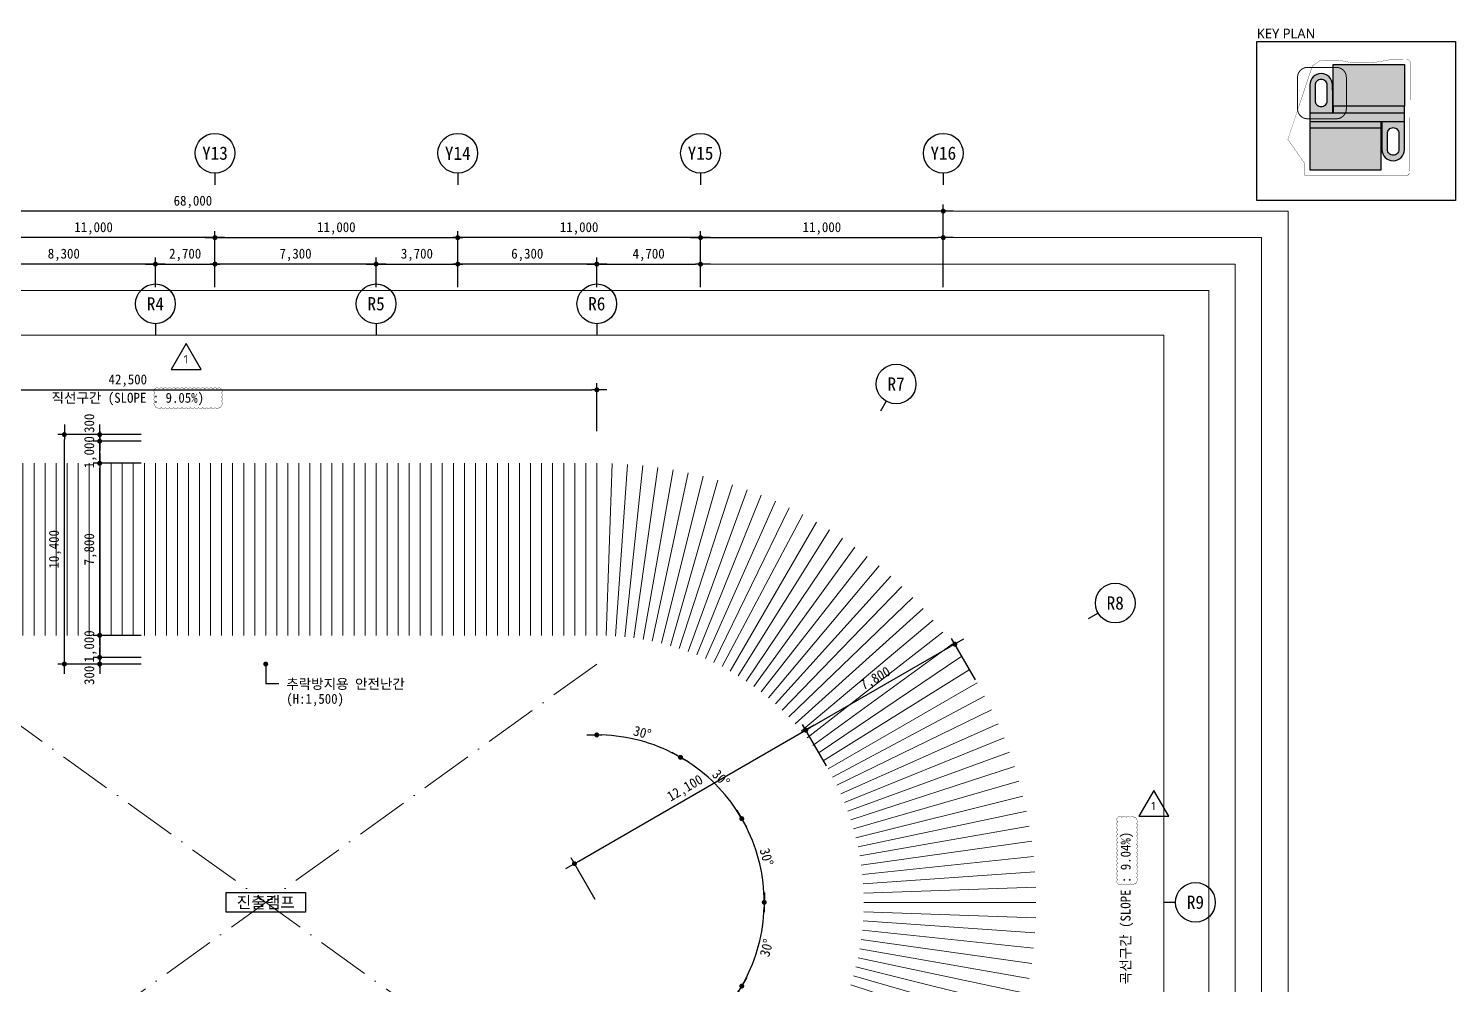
# Model space of a CAD drawing. Header units: millimetres. Extents: x 2292510 to 2787134, y 32296 to 526467.
# Drawn here: x 2712223 to 2776877, y 483144 to 526467 of the extents above; entities that cross this region are included whole.
import ezdxf
from ezdxf.enums import TextEntityAlignment as Align

# ---------------------------------------------------------------- set-up
doc = ezdxf.new("R2010")
doc.units = ezdxf.units.MM
doc.header["$LTSCALE"] = 200
doc.header["$MEASUREMENT"] = 0
for name, pattern in [('ACAD_ISO10W100', [18, 12, -3, 0, -3]), ('DASHDOTX2', [2, 1, -0.5, 0, -0.5]), ('PHANTOM', [63.5, 31.75, -6.35, 6.35, -6.35, 6.35, -6.35])]:
    doc.linetypes.add(name, pattern=pattern)
doc.layers.get('0').update_dxf_attribs({"linetype": 'CONTINUOUS'})
for name, color, linetype, lineweight in [('A-AXIS-BUBL', 7, 'CONTINUOUS', 25), ('A-BOND-LIN1', 4, 'DASHDOTX2', 25), ('A-BORD-TEXT', 3, 'CONTINUOUS', 25), ('A-DIMS', 7, 'CONTINUOUS', 25), ('A-MKXS-LEAD', 7, 'CONTINUOUS', 25), ('A-MKXS-MAK2', 3, 'DASHDOTX2', 25), ('A-MKXS-TEXT1', 3, 'CONTINUOUS', 25), ('A-MKXX-NAME', 3, 'CONTINUOUS', 25), ('A-MKXX-SYMB', 7, 'CONTINUOUS', 25), ('A-SSXS-PATT', 8, 'CONTINUOUS', 18), ('A-XXXX-OPEN', 1, 'ACAD_ISO10W100', 15), ('A-XXXX-TXT2', 3, 'CONTINUOUS', 25), ('REV-202205', 20, 'CONTINUOUS', 25)]:
    doc.layers.add(name, color=color, linetype=linetype, lineweight=lineweight)
doc.layers.add('A-XXXX-NPLT', color=144, linetype='CONTINUOUS', lineweight=15, plot=False)
doc.layers.add('색상', color=7, linetype='CONTINUOUS')
doc.styles.add('HY울릉도L', font='')
doc.styles.add('돋움', font='')
doc.styles.add('돋움체', font='')
doc.styles.add('맑은고딕', font='malgun.ttf')
doc.styles.get('HY울릉도L').set_extended_font_data('HYwulM')
doc.styles.get('돋움').set_extended_font_data('DotumChe')
doc.styles.get('돋움체').set_extended_font_data('DotumChe')
doc.dimstyles.new('CDIM', dxfattribs={"dimtxt": 3, "dimasz": 1.5, "dimexe": 2, "dimexo": 1, "dimgap": 1, "dimtad": 1, "dimdec": 0, "dimrnd": 0.5, "dimzin": 0, "dimdsep": 32, "dimlunit": 6, "dimtxsty": 'HY울릉도L', "dimblk1": '_CIDOT', "dimblk2": '_CIDOT', "dimsah": 1, "dimcen": 5.5, "dimclrd": 2, "dimclre": 2, "dimclrt": 7, "dimadec": 0, "dimazin": 0, "dimtfac": 1, "dimtdec": 0, "dimtix": 1, "dimtmove": 2, "dimatfit": 1, "dimldrblk": '_CIDOT', "dimfxl": 1, "dimtolj": 1, "dimtzin": 0, "dimlwd": -1, "dimarcsym": 0})

# ---------------------------------------------------------------- blocks, each defined once
blk = doc.blocks.new('_CIDOT')
at = {"color": 0, "linetype": 'ByBlock'}
blk.add_line((2, 0), (-1, 0), dxfattribs=at)
at = {"color": 0, "linetype": 'ByBlock', "const_width": 0.5}
blk.add_lwpolyline([(-0.25, 0, 1), (0.25, 0, 1)], format="xyb", close=True, dxfattribs=at)
blk = doc.blocks.new('*D17')
at = {"layer": 'A-DIMS', "lineweight": -2, "transparency": 16777216}
for p, q in [((2695471, 508216), (2695471, 510391)), ((2737971, 508216), (2737971, 510391))]:
    blk.add_line(p, q, dxfattribs=at)
at = {"layer": 'A-DIMS', "transparency": 16777216}
blk.add_line((2695696, 510091), (2737746, 510091), dxfattribs=at)
at = {"layer": 'A-DIMS', "transparency": 16777216, "xscale": 225, "yscale": 225, "zscale": 225, "rotation": 180}
blk.add_blockref('_CIDOT', (2695471, 510091), dxfattribs=at)
at = {"layer": 'A-DIMS', "transparency": 16777216, "xscale": 225, "yscale": 225, "zscale": 225}
blk.add_blockref('_CIDOT', (2737971, 510091), dxfattribs=at)
at = {"layer": 'A-DIMS', "color": 3, "transparency": 16777216, "insert": (2716721, 510508), "char_height": 450, "attachment_point": 5, "style": '돋움'}
blk.add_mtext('\\A1;42,500', dxfattribs=at)
blk = doc.blocks.new('*D19')
at = {"layer": 'A-DIMS', "lineweight": -2, "transparency": 16777216}
for p, q in [((2748375, 493045), (2747287, 494929)), ((2737896, 486995), (2736808, 488879))]:
    blk.add_line(p, q, dxfattribs=at)
at = {"layer": 'A-DIMS', "transparency": 16777216}
blk.add_line((2737153, 488732), (2747242, 494557), dxfattribs=at)
at = {"layer": 'A-DIMS', "transparency": 16777216, "xscale": 225, "yscale": 225, "zscale": 225}
for p, rotation in [((2747437, 494669), 30.000000000036), ((2736958, 488619), 210.000000000036)]:
    blk.add_blockref('_CIDOT', p, dxfattribs=dict(at, rotation=rotation))
at = {"layer": 'A-DIMS', "color": 3, "transparency": 16777216, "insert": (2741989, 492006), "char_height": 450, "attachment_point": 5, "rotation": 30, "style": '돋움'}
blk.add_mtext('\\A1;12,100', dxfattribs=at)
blk = doc.blocks.new('*D20')
at = {"layer": 'A-DIMS', "lineweight": -2, "transparency": 16777216}
for p, q in [((2755130, 496945), (2754042, 498829)), ((2748375, 493045), (2747287, 494929))]:
    blk.add_line(p, q, dxfattribs=at)
at = {"layer": 'A-DIMS', "transparency": 16777216}
blk.add_line((2747632, 494782), (2753997, 498457), dxfattribs=at)
at = {"layer": 'A-DIMS', "transparency": 16777216, "xscale": 225, "yscale": 225, "zscale": 225}
for p, rotation in [((2754192, 498569), 30.000000000036), ((2747437, 494669), 210.000000000036)]:
    blk.add_blockref('_CIDOT', p, dxfattribs=dict(at, rotation=rotation))
at = {"layer": 'A-DIMS', "color": 3, "transparency": 16777216, "insert": (2750606, 496981), "char_height": 450, "attachment_point": 5, "rotation": 30, "style": '돋움'}
blk.add_mtext('\\A1;7,800', dxfattribs=at)
blk = doc.blocks.new('키플랜')
h = blk.add_hatch(color=253)
h.dxf.hatch_style = 1
h.paths.add_polyline_path([(2774568, 480289), (2771341, 480289), (2771341, 478395), (2774568, 478395)])
h.paths.add_polyline_path([(2773504, 477401), (2770277, 477401), (2770277, 475508), (2773504, 475508)])
at = {"layer": '색상'}
h = blk.add_hatch(color=254, dxfattribs=at)
h.dxf.hatch_style = 1
h.paths.add_polyline_path([(2771305, 479360, 0.414214), (2770791, 479874, 0.414214), (2770277, 479360), (2770277, 479130), (2770277, 478104), (2771305, 478104)])
h.paths.add_polyline_path([(2770791, 478371, -0.414214), (2770529, 478633), (2770529, 478863), (2770529, 479105), (2770529, 479360, -0.414214), (2770791, 479622, -0.414214), (2771053, 479360), (2771053, 479130), (2771053, 478887), (2771053, 478633, -0.414214)], flags=16)
h.paths.add_polyline_path([(2774568, 478395), (2771341, 478395), (2771341, 478104), (2774568, 478104)])
h.paths.add_polyline_path([(2774568, 478104), (2770277, 478104), (2770277, 477692), (2774568, 477692)])
h.paths.add_polyline_path([(2773504, 477692), (2770277, 477692), (2770277, 477401), (2773504, 477401)])
h.paths.add_polyline_path([(2774568, 477692), (2773540, 477692), (2773540, 476933), (2773540, 476436, 0.414214), (2774054, 475922, 0.414214), (2774568, 476436), (2774568, 476691), (2774568, 476933)])
h.paths.add_polyline_path([(2774316, 477164), (2774316, 476933), (2774316, 476691), (2774316, 476436, -0.414214), (2774054, 476175, -0.414214), (2773792, 476436), (2773792, 476667), (2773792, 476909), (2773792, 477164, -0.414214), (2774054, 477425, -0.414214)], flags=16)
for p, q in [((2770277, 479360), (2770277, 479130)), ((2770277, 479130), (2770277, 477401)), ((2771305, 479360), (2771305, 478104)), ((2771305, 479130), (2771305, 479360)), ((2770277, 478104), (2774568, 478104)), ((2771341, 478395), (2771341, 478104)), ((2774568, 476933), (2774568, 478395)), ((2774568, 477692), (2770277, 477692)), ((2773504, 477401), (2773504, 477692)), ((2773540, 477692), (2773540, 476933)), ((2773540, 476933), (2773540, 476436)), ((2774568, 476691), (2774568, 476933)), ((2774568, 476436), (2774568, 476691))]:
    blk.add_line(p, q)
at = {"ltscale": 100}
blk.add_lwpolyline([(2776877, 481331), (2776877, 474131), (2767877, 474131), (2767877, 481331)], close=True, dxfattribs=at)
for points in [[(2771341, 480289), (2774568, 480289), (2774568, 478395), (2771341, 478395)], [(2770277, 475508), (2773504, 475508), (2773504, 477401), (2770277, 477401)]]:
    blk.add_lwpolyline(points, close=True)
for points in [[(2771053, 479360), (2771053, 479130), (2771053, 478887), (2771053, 478633, -0.414214), (2770791, 478371, -0.414214), (2770529, 478633), (2770529, 478863), (2770529, 479105), (2770529, 479360, -0.414214), (2770791, 479622, -0.414214), (2771053, 479360)], [(2774316, 477164), (2774316, 476933), (2774316, 476691), (2774316, 476436, -0.414214), (2774054, 476175, -0.414214), (2773792, 476436), (2773792, 476667), (2773792, 476909), (2773792, 477164, -0.414214), (2774054, 477425, -0.414214), (2774316, 477164)]]:
    blk.add_lwpolyline(points, format="xyb", close=True)
for centre, start, end in [((2770791, 479360), 90, 180), ((2770791, 479360), 0, 90), ((2774054, 476436), 180, 270), ((2774054, 476436), 270, 0)]:
    blk.add_arc(centre, 514, start, end)
at = {"layer": 'A-BOND-LIN1', "color": 1, "linetype": 'PHANTOM', "ltscale": 50, "const_width": 12.1}
blk.add_lwpolyline([(2769776, 478375), (2770390, 480216), (2770725, 480456), (2770888, 480481), (2771178, 480479), (2771412, 480480), (2771616, 480480), (2771953, 480412), (2772088, 480384), (2773224, 480382), (2773406, 480414), (2773657, 480458), (2773848, 480493), (2774735, 480509), (2774823, 480421), (2774822, 480396), (2774822, 480363), (2774822, 480274), (2774818, 478374), (2774803, 475348), (2774717, 475262), (2770054, 475262), (2770050, 475800), (2769281, 476896), (2769597, 477844), (2769731, 478244), (2769775, 478375)], close=True, dxfattribs=at)
at = {"ltscale": 100, "style": '맑은고딕'}
blk.add_text('KEY PLAN', height=450, dxfattribs=at).set_placement((2767877, 481331), align=Align.BOTTOM_LEFT)
blk = doc.blocks.new('*D64')
at = {"layer": 'A-DIMS', "lineweight": -2, "transparency": 16777216}
for p, q in [((2717321, 506766), (2715146, 506766)), ((2717321, 498966), (2715146, 498966))]:
    blk.add_line(p, q, dxfattribs=at)
at = {"layer": 'A-DIMS', "transparency": 16777216}
blk.add_line((2715446, 499191), (2715446, 506541), dxfattribs=at)
at = {"layer": 'A-DIMS', "transparency": 16777216, "xscale": 225, "yscale": 225, "zscale": 225}
for p, rotation in [((2715446, 506766), 90), ((2715446, 498966), 270)]:
    blk.add_blockref('_CIDOT', p, dxfattribs=dict(at, rotation=rotation))
at = {"layer": 'A-DIMS', "color": 3, "transparency": 16777216, "insert": (2715028, 502866), "char_height": 450, "attachment_point": 5, "rotation": 90, "style": '돋움'}
blk.add_mtext('\\A1;7,800', dxfattribs=at)
blk = doc.blocks.new('*D65')
at = {"layer": 'A-DIMS', "transparency": 16777216}
for p, q in [((2715446, 499191), (2715446, 499416)), ((2715446, 498966), (2715446, 497966)), ((2715446, 497741), (2715446, 497516))]:
    blk.add_line(p, q, dxfattribs=at)
at = {"layer": 'A-DIMS', "lineweight": -2, "transparency": 16777216}
for p, q in [((2717321, 498966), (2715146, 498966)), ((2717321, 497966), (2715146, 497966))]:
    blk.add_line(p, q, dxfattribs=at)
at = {"layer": 'A-DIMS', "transparency": 16777216, "xscale": 225, "yscale": 225, "zscale": 225}
for p, rotation in [((2715446, 498966), 270), ((2715446, 497966), 90)]:
    blk.add_blockref('_CIDOT', p, dxfattribs=dict(at, rotation=rotation))
at = {"layer": 'A-DIMS', "color": 3, "transparency": 16777216, "insert": (2715028, 498466), "char_height": 450, "attachment_point": 5, "rotation": 90, "style": '돋움'}
blk.add_mtext('\\A1;1,000', dxfattribs=at)
blk = doc.blocks.new('*D66')
at = {"layer": 'A-DIMS', "transparency": 16777216}
for p, q in [((2715446, 507991), (2715446, 508216)), ((2715446, 506766), (2715446, 507766)), ((2715446, 506541), (2715446, 506316))]:
    blk.add_line(p, q, dxfattribs=at)
at = {"layer": 'A-DIMS', "lineweight": -2, "transparency": 16777216}
for p, q in [((2717321, 507766), (2715146, 507766)), ((2717321, 506766), (2715146, 506766))]:
    blk.add_line(p, q, dxfattribs=at)
at = {"layer": 'A-DIMS', "transparency": 16777216, "xscale": 225, "yscale": 225, "zscale": 225}
for p, rotation in [((2715446, 507766), 270), ((2715446, 506766), 90)]:
    blk.add_blockref('_CIDOT', p, dxfattribs=dict(at, rotation=rotation))
at = {"layer": 'A-DIMS', "color": 3, "transparency": 16777216, "insert": (2715028, 507266), "char_height": 450, "attachment_point": 5, "rotation": 90, "style": '돋움'}
blk.add_mtext('\\A1;1,000', dxfattribs=at)
blk = doc.blocks.new('*D67')
at = {"layer": 'A-DIMS', "lineweight": -2, "transparency": 16777216}
for p, q in [((2717321, 508066), (2713546, 508066)), ((2717321, 497666), (2713546, 497666))]:
    blk.add_line(p, q, dxfattribs=at)
at = {"layer": 'A-DIMS', "transparency": 16777216}
blk.add_line((2713846, 497891), (2713846, 507841), dxfattribs=at)
at = {"layer": 'A-DIMS', "transparency": 16777216, "xscale": 225, "yscale": 225, "zscale": 225}
for p, rotation in [((2713846, 508066), 90), ((2713846, 497666), 270)]:
    blk.add_blockref('_CIDOT', p, dxfattribs=dict(at, rotation=rotation))
at = {"layer": 'A-DIMS', "color": 3, "transparency": 16777216, "insert": (2713428, 502866), "char_height": 450, "attachment_point": 5, "rotation": 90, "style": '돋움'}
blk.add_mtext('\\A1;10,400', dxfattribs=at)
blk = doc.blocks.new('*U164')
at = {"layer": 'A-SSXS-PATT'}
blk.add_line((0, -3900), (0, 3900), dxfattribs=at)
blk = doc.blocks.new('*U165')
at = {"color": 0, "linetype": 'ByBlock', "lineweight": -2, "transparency": 16777216}
blk.add_blockref('*U164', (2611971, 413765), dxfattribs=at)
for p, rotation in [((2608100, 413290), 13.99999999999997), ((2608644, 413416), 11.99999999999999), ((2609192, 413522), 9.999999999999977), ((2609744, 413610), 7.99999999999998), ((2610298, 413678), 5.999999999999965), ((2610855, 413726), 4.000000000000041), ((2611412, 413756), 1.999999999999765), ((2606498, 412801), 19.99999999999998), ((2607027, 412982), 17.99999999999997), ((2607561, 413146), 15.99999999999997), ((2605463, 412382), 23.99999999999997), ((2605977, 412600), 22), ((2604459, 411893), 28), ((2604957, 412146), 25.99999999999998), ((2603492, 411334), 32), ((2603971, 411622), 29.99999999999999), ((2602566, 410710), 36.00000000000001), ((2603024, 411030), 34.00000000000001), ((2602120, 410374), 37.99999999999999), ((2601265, 409656), 41.99999999999999), ((2601686, 410022), 39.99999999999999), ((2600856, 409275), 43.99999999999999), ((2600461, 408880), 45.99999999999999), ((2599714, 408050), 49.99999999999999), ((2600080, 408472), 47.99999999999999), ((2599363, 407616), 51.99999999999999), ((2599027, 407170), 53.99999999999997), ((2598706, 406713), 56), ((2598402, 406244), 57.99999999999999), ((2598114, 405765), 59.99999999999999), ((2597844, 405277), 61.99999999999999), ((2597590, 404779), 63.99999999999999), ((2597354, 404273), 66), ((2597136, 403759), 68), ((2596936, 403238), 70), ((2596754, 402710), 72), ((2596591, 402176), 74), ((2596446, 401636), 75.99999999999997), ((2596320, 401092), 77.99999999999999), ((2596214, 400544), 79.99999999999999), ((2596127, 399992), 82), ((2596058, 399438), 83.99999999999999), ((2596010, 398882), 86), ((2595981, 398324), 87.99999999999999), ((2595971, 397766), 89.99999999999997), ((2595981, 397207), 92), ((2596010, 396649), 93.99999999999999), ((2596058, 396093), 96), ((2596127, 395539), 98), ((2596214, 394987), 99.99999999999999), ((2596320, 394439), 102), ((2596446, 393895), 104), ((2596591, 393355), 106), ((2596754, 392821), 108), ((2596936, 392293), 110), ((2597136, 391772), 112), ((2597354, 391258), 114), ((2597590, 390752), 116), ((2597844, 390254), 118), ((2598114, 389766), 120), ((2598402, 389287), 122), ((2598706, 388818), 124), ((2599027, 388361), 126), ((2599363, 387915), 128), ((2599714, 387481), 130), ((2600080, 387059), 132), ((2600461, 386651), 134), ((2600856, 386256), 136), ((2601265, 385875), 138), ((2601686, 385509), 140), ((2602120, 385157), 142), ((2602566, 384821), 144), ((2603024, 384501), 146), ((2603492, 384197), 148), ((2603971, 383909), 150), ((2604459, 383638), 152), ((2604957, 383385), 154), ((2605463, 383149), 156), ((2605977, 382931), 158), ((2606498, 382730), 160), ((2607026, 382549), 162), ((2607561, 382385), 164), ((2608100, 382241), 166), ((2608644, 382115), 168.0000000000001), ((2609192, 382009), 170), ((2609744, 381921), 172), ((2610298, 381853), 174), ((2610855, 381805), 176.0000000000001), ((2611412, 381775), 178.0000000000001), ((2611971, 381766), 180)]:
    blk.add_blockref('*U164', p, dxfattribs=dict(at, rotation=rotation))
blk = doc.blocks.new('rampline_1')
at = {"layer": 'A-SSXS-PATT'}
for p, q in [((-42000, 9000), (-42000, 19901)), ((-41500, 9000), (-41500, 19901)), ((-41000, 9000), (-41000, 19901)), ((-40500, 9000), (-40500, 19901)), ((-40000, 9000), (-40000, 19901)), ((-39500, 9000), (-39500, 19901)), ((-39000, 9000), (-39000, 19901)), ((-38500, 9000), (-38500, 19901)), ((-38000, 9078), (-38000, 19901)), ((-37500, 9495), (-37500, 19901)), ((-37000, 9870), (-37000, 19901)), ((-36500, 10206), (-36500, 19901)), ((-36000, 10508), (-36000, 19901)), ((-35500, 10778), (-35500, 19901)), ((-35000, 11019), (-35000, 19901)), ((-34500, 11232), (-34500, 19901)), ((-34000, 11420), (-34000, 19901)), ((-33500, 11583), (-33500, 19901)), ((-33000, 11722), (-33000, 19901)), ((-32500, 11839), (-32500, 19901)), ((-32000, 11934), (-32000, 19901)), ((-31500, 12007), (-31500, 19901)), ((-31000, 12059), (-31000, 19901)), ((-30500, 12090), (-30500, 19901)), ((-30000, 12100), (-30000, 19900)), ((-29500, 12100), (-29500, 19900)), ((-29000, 12100), (-29000, 19900)), ((-28500, 12100), (-28500, 19900)), ((-28000, 12100), (-28000, 19900)), ((-27500, 12100), (-27500, 19900)), ((-27000, 12100), (-27000, 19900)), ((-26500, 12100), (-26500, 19900)), ((-26000, 12100), (-26000, 19900)), ((-25500, 12100), (-25500, 19900)), ((-25000, 12100), (-25000, 19900)), ((-24500, 12100), (-24500, 19900)), ((-24000, 12100), (-24000, 19900)), ((-23500, 12100), (-23500, 19900)), ((-23000, 12100), (-23000, 19900)), ((-22500, 12100), (-22500, 19900)), ((-22000, 12100), (-22000, 19900)), ((-21500, 12100), (-21500, 19900)), ((-21000, 12100), (-21000, 19900)), ((-20500, 12100), (-20500, 19900)), ((-20000, 12100), (-20000, 19900)), ((-19500, 12100), (-19500, 19900)), ((-19000, 12100), (-19000, 19900)), ((-18500, 12100), (-18500, 19900)), ((-18000, 12100), (-18000, 19900)), ((-17500, 12100), (-17500, 19900)), ((-17000, 12100), (-17000, 19900)), ((-16500, 12100), (-16500, 19900)), ((-16000, 12100), (-16000, 19900)), ((-15500, 12100), (-15500, 19900)), ((-15000, 12100), (-15000, 19900)), ((-14500, 12100), (-14500, 19900)), ((-14000, 12100), (-14000, 19900)), ((-13500, 12100), (-13500, 19900)), ((-13000, 12100), (-13000, 19900)), ((-12500, 12100), (-12500, 19900)), ((-12000, 12100), (-12000, 19900)), ((-11500, 12100), (-11500, 19900)), ((-11000, 12100), (-11000, 19900)), ((-10500, 12100), (-10500, 19900)), ((-10000, 12100), (-10000, 19900)), ((-9500, 12100), (-9500, 19900)), ((-9000, 12100), (-9000, 19900)), ((-8500, 12100), (-8500, 19900)), ((-8000, 12100), (-8000, 19900)), ((-7500, 12100), (-7500, 19900)), ((-7000, 12100), (-7000, 19900)), ((-6500, 12100), (-6500, 19900)), ((-6000, 12100), (-6000, 19900)), ((-5500, 12100), (-5500, 19900)), ((-5000, 12100), (-5000, 19900)), ((-4500, 12100), (-4500, 19900)), ((-4000, 12100), (-4000, 19900)), ((-3500, 12100), (-3500, 19900)), ((-3000, 12100), (-3000, 19900)), ((-2500, 12100), (-2500, 19900)), ((-2000, 12100), (-2000, 19900)), ((-1500, 12100), (-1500, 19900)), ((-1000, 12100), (-1000, 19900)), ((-500, 12100), (-500, 19900)), ((0, 12100), (0, 19900)), ((-30000, -12100), (-30000, -19900)), ((-29500, -12100), (-29500, -19900)), ((-29000, -12100), (-29000, -19900)), ((-28500, -12100), (-28500, -19900)), ((-28000, -12100), (-28000, -19900)), ((-27500, -12100), (-27500, -19900)), ((-27000, -12100), (-27000, -19900)), ((-26500, -12100), (-26500, -19900)), ((-26000, -12100), (-26000, -19900)), ((-25500, -12100), (-25500, -19900)), ((-25000, -12100), (-25000, -19900)), ((-24500, -12100), (-24500, -19900)), ((-24000, -12100), (-24000, -19900)), ((-23500, -12100), (-23500, -19900)), ((-23000, -12100), (-23000, -19900)), ((-22500, -12100), (-22500, -19900)), ((-22000, -12100), (-22000, -19900)), ((-21500, -12100), (-21500, -19900)), ((-21000, -12100), (-21000, -19900)), ((-20500, -12100), (-20500, -19900)), ((-20000, -12100), (-20000, -19900)), ((-19500, -12100), (-19500, -19900)), ((-19000, -12100), (-19000, -19900)), ((-18500, -12100), (-18500, -19900)), ((-18000, -12100), (-18000, -19900)), ((-17500, -12100), (-17500, -19900)), ((-17000, -12100), (-17000, -19900)), ((-16500, -12100), (-16500, -19900)), ((-16000, -12100), (-16000, -19900)), ((-15500, -12100), (-15500, -19900)), ((-15000, -12100), (-15000, -19900)), ((-14500, -12100), (-14500, -19900)), ((-14000, -12100), (-14000, -19900)), ((-13500, -12100), (-13500, -19900)), ((-13000, -12100), (-13000, -19900)), ((-12500, -12100), (-12500, -19900)), ((-12000, -12100), (-12000, -19900)), ((-11500, -12100), (-11500, -19900)), ((-11000, -12100), (-11000, -19900)), ((-10500, -12100), (-10500, -19900)), ((-10000, -12100), (-10000, -19900)), ((-9500, -12100), (-9500, -19900)), ((-9000, -12100), (-9000, -19900)), ((-8500, -12100), (-8500, -19900)), ((-8000, -12100), (-8000, -19900)), ((-7500, -12100), (-7500, -19900)), ((-7000, -12100), (-7000, -19900)), ((-6500, -12100), (-6500, -19900)), ((-6000, -12100), (-6000, -19900)), ((-5500, -12100), (-5500, -19900)), ((-5000, -12100), (-5000, -19900)), ((-4500, -12100), (-4500, -19900)), ((-4000, -12100), (-4000, -19900)), ((-3500, -12100), (-3500, -19900)), ((-3000, -12100), (-3000, -19900)), ((-2500, -12100), (-2500, -19900)), ((-2000, -12100), (-2000, -19900)), ((-1500, -12100), (-1500, -19900)), ((-1000, -12100), (-1000, -19900)), ((-500, -12100), (-500, -19900)), ((0, -12100), (0, -19900))]:
    blk.add_line(p, q, dxfattribs=at)
at = {"xscale": -1}
blk.add_blockref('*U165', (2611971, -397766), dxfattribs=at)
blk = doc.blocks.new('*D179')
at = {"layer": 'A-DIMS', "transparency": 16777216}
blk.add_arc((2737971, 486866), 7587, 301.69917, 328.30083, dxfattribs=at)
at = {"layer": 'A-DIMS', "transparency": 16777216, "xscale": 225, "yscale": 225, "zscale": 225}
for p, rotation in [((2744541, 483072), 59.15041440067559), ((2741764, 480295), 210.8495855993253)]:
    blk.add_blockref('_CIDOT', p, dxfattribs=dict(at, rotation=rotation))
at = {"layer": 'A-DIMS', "color": 3, "transparency": 16777216, "insert": (2743601, 481235), "char_height": 450, "attachment_point": 5, "rotation": 45, "style": '돋움'}
blk.add_mtext('\\A1;30°', dxfattribs=at)
blk = doc.blocks.new('*D180')
at = {"layer": 'A-DIMS', "transparency": 16777216}
blk.add_arc((2737971, 486866), 7587, 271.69917, 298.30083, dxfattribs=at)
at = {"layer": 'A-DIMS', "transparency": 16777216, "xscale": 225, "yscale": 225, "zscale": 225}
for p, rotation in [((2741764, 480295), 29.15041450030328), ((2737971, 479278), 180.8495854996986)]:
    blk.add_blockref('_CIDOT', p, dxfattribs=dict(at, rotation=rotation))
at = {"layer": 'A-DIMS', "color": 3, "transparency": 16777216, "insert": (2740032, 479174), "char_height": 450, "attachment_point": 5, "rotation": 15, "style": '돋움'}
blk.add_mtext('\\A1;30°', dxfattribs=at)
blk = doc.blocks.new('*D181')
at = {"layer": 'A-DIMS', "transparency": 16777216}
blk.add_arc((2737971, 486866), 7587, 31.69917, 58.30083, dxfattribs=at)
at = {"layer": 'A-DIMS', "transparency": 16777216, "xscale": 225, "yscale": 225, "zscale": 225}
for p, rotation in [((2741764, 493436), 149.1504144006742), ((2744541, 490659), 300.8495855993241)]:
    blk.add_blockref('_CIDOT', p, dxfattribs=dict(at, rotation=rotation))
at = {"layer": 'A-DIMS', "color": 3, "transparency": 16777216, "insert": (2743601, 492496), "char_height": 450, "attachment_point": 5, "rotation": 315, "style": '돋움'}
blk.add_mtext('\\A1;30°', dxfattribs=at)
blk = doc.blocks.new('*D182')
at = {"layer": 'A-DIMS', "transparency": 16777216}
blk.add_arc((2737971, 486866), 7587, 61.69917, 88.30083, dxfattribs=at)
at = {"layer": 'A-DIMS', "transparency": 16777216, "xscale": 225, "yscale": 225, "zscale": 225}
for p, rotation in [((2737971, 494453), 179.1504144006757), ((2741764, 493436), 330.8495855993245)]:
    blk.add_blockref('_CIDOT', p, dxfattribs=dict(at, rotation=rotation))
at = {"layer": 'A-DIMS', "color": 3, "transparency": 16777216, "insert": (2740032, 494557), "char_height": 450, "attachment_point": 5, "rotation": 345, "style": '돋움'}
blk.add_mtext('\\A1;30°', dxfattribs=at)
blk = doc.blocks.new('*D183')
at = {"layer": 'A-DIMS', "transparency": 16777216}
blk.add_arc((2737971, 486866), 7587, 1.69917, 28.30083, dxfattribs=at)
at = {"layer": 'A-DIMS', "transparency": 16777216, "xscale": 225, "yscale": 225, "zscale": 225}
for p, rotation in [((2744541, 490659), 119.1504144006677), ((2745558, 486866), 270.8495855993203)]:
    blk.add_blockref('_CIDOT', p, dxfattribs=dict(at, rotation=rotation))
at = {"layer": 'A-DIMS', "color": 3, "transparency": 16777216, "insert": (2745662, 488926), "char_height": 450, "attachment_point": 5, "rotation": 285, "style": '돋움'}
blk.add_mtext('\\A1;30°', dxfattribs=at)
blk = doc.blocks.new('*D184')
at = {"layer": 'A-DIMS', "transparency": 16777216}
blk.add_arc((2737971, 486866), 7587, 331.69917, 358.30083, dxfattribs=at)
at = {"layer": 'A-DIMS', "transparency": 16777216, "xscale": 225, "yscale": 225, "zscale": 225}
for p, rotation in [((2745558, 486866), 89.15041440067108), ((2744541, 483072), 240.8495855993241)]:
    blk.add_blockref('_CIDOT', p, dxfattribs=dict(at, rotation=rotation))
at = {"layer": 'A-DIMS', "color": 3, "transparency": 16777216, "insert": (2745662, 484805), "char_height": 450, "attachment_point": 5, "rotation": 75, "style": '돋움'}
blk.add_mtext('\\A1;30°', dxfattribs=at)
blk = doc.blocks.new('*D298')
at = {"layer": 'A-DIMS', "transparency": 16777216}
for p, q in [((2715446, 508291), (2715446, 508516)), ((2715446, 507766), (2715446, 508066)), ((2715446, 507541), (2715446, 507316))]:
    blk.add_line(p, q, dxfattribs=at)
at = {"layer": 'A-DIMS', "lineweight": -2, "transparency": 16777216}
for p, q in [((2717321, 508066), (2715146, 508066)), ((2717321, 507766), (2715146, 507766))]:
    blk.add_line(p, q, dxfattribs=at)
at = {"layer": 'A-DIMS', "transparency": 16777216, "xscale": 225, "yscale": 225, "zscale": 225}
for p, rotation in [((2715446, 508066), 270), ((2715446, 507766), 90)]:
    blk.add_blockref('_CIDOT', p, dxfattribs=dict(at, rotation=rotation))
at = {"layer": 'A-DIMS', "color": 3, "transparency": 16777216, "insert": (2714975, 508577), "char_height": 450, "attachment_point": 5, "rotation": 90, "style": '돋움'}
blk.add_mtext('\\A1;300', dxfattribs=at)
blk = doc.blocks.new('*D299')
at = {"layer": 'A-DIMS', "lineweight": -2, "transparency": 16777216}
for p, q in [((2717321, 497966), (2715146, 497966)), ((2717321, 497666), (2715146, 497666))]:
    blk.add_line(p, q, dxfattribs=at)
at = {"layer": 'A-DIMS', "transparency": 16777216}
for p, q in [((2715446, 498191), (2715446, 498416)), ((2715446, 497966), (2715446, 497666)), ((2715446, 497441), (2715446, 497216))]:
    blk.add_line(p, q, dxfattribs=at)
at = {"layer": 'A-DIMS', "transparency": 16777216, "xscale": 225, "yscale": 225, "zscale": 225}
for p, rotation in [((2715446, 497966), 270), ((2715446, 497666), 90)]:
    blk.add_blockref('_CIDOT', p, dxfattribs=dict(at, rotation=rotation))
at = {"layer": 'A-DIMS', "color": 3, "transparency": 16777216, "insert": (2714975, 497154), "char_height": 450, "attachment_point": 5, "rotation": 90, "style": '돋움'}
blk.add_mtext('\\A1;300', dxfattribs=at)
blk = doc.blocks.new('*D255')
at = {"layer": 'A-DIMS', "lineweight": -2, "transparency": 16777216}
for p, q in [((53241, 72425), (53241, 73775)), ((55941, 72425), (55941, 73775))]:
    blk.add_line(p, q, dxfattribs=at)
at = {"layer": 'A-DIMS', "transparency": 16777216}
blk.add_line((53466, 73475), (55716, 73475), dxfattribs=at)
at = {"layer": 'A-DIMS', "transparency": 16777216, "xscale": 225, "yscale": 225, "zscale": 225, "rotation": 180}
blk.add_blockref('_CIDOT', (53241, 73475), dxfattribs=at)
at = {"layer": 'A-DIMS', "transparency": 16777216, "xscale": 225, "yscale": 225, "zscale": 225}
blk.add_blockref('_CIDOT', (55941, 73475), dxfattribs=at)
at = {"layer": 'A-DIMS', "color": 3, "transparency": 16777216, "insert": (54591, 73893), "char_height": 450, "attachment_point": 5, "style": '돋움'}
blk.add_mtext('\\A1;2,700', dxfattribs=at)
blk = doc.blocks.new('*D256')
at = {"layer": 'A-DIMS', "lineweight": -2, "transparency": 16777216}
for p, q in [((63241, 72425), (63241, 73775)), ((66941, 72425), (66941, 73775))]:
    blk.add_line(p, q, dxfattribs=at)
at = {"layer": 'A-DIMS', "transparency": 16777216}
blk.add_line((63466, 73475), (66716, 73475), dxfattribs=at)
at = {"layer": 'A-DIMS', "transparency": 16777216, "xscale": 225, "yscale": 225, "zscale": 225, "rotation": 180}
blk.add_blockref('_CIDOT', (63241, 73475), dxfattribs=at)
at = {"layer": 'A-DIMS', "transparency": 16777216, "xscale": 225, "yscale": 225, "zscale": 225}
blk.add_blockref('_CIDOT', (66941, 73475), dxfattribs=at)
at = {"layer": 'A-DIMS', "color": 3, "transparency": 16777216, "insert": (65091, 73893), "char_height": 450, "attachment_point": 5, "style": '돋움'}
blk.add_mtext('\\A1;3,700', dxfattribs=at)
blk = doc.blocks.new('*D265')
at = {"layer": 'A-DIMS', "lineweight": -2, "transparency": 16777216}
for p, q in [((20941, 72425), (20941, 76175)), ((88941, 72425), (88941, 76175))]:
    blk.add_line(p, q, dxfattribs=at)
at = {"layer": 'A-DIMS', "transparency": 16777216}
blk.add_line((88716, 75875), (21166, 75875), dxfattribs=at)
at = {"layer": 'A-DIMS', "transparency": 16777216, "xscale": 225, "yscale": 225, "zscale": 225, "rotation": 180}
blk.add_blockref('_CIDOT', (20941, 75875), dxfattribs=at)
at = {"layer": 'A-DIMS', "transparency": 16777216, "xscale": 225, "yscale": 225, "zscale": 225}
blk.add_blockref('_CIDOT', (88941, 75875), dxfattribs=at)
at = {"layer": 'A-DIMS', "color": 3, "transparency": 16777216, "insert": (54941, 76293), "char_height": 450, "attachment_point": 5, "style": '돋움'}
blk.add_mtext('\\A1;68,000', dxfattribs=at)
blk = doc.blocks.new('*D267')
at = {"layer": 'A-DIMS', "lineweight": -2, "transparency": 16777216}
for p, q in [((55941, 72425), (55941, 73775)), ((63241, 72425), (63241, 73775))]:
    blk.add_line(p, q, dxfattribs=at)
at = {"layer": 'A-DIMS', "transparency": 16777216}
blk.add_line((63016, 73475), (56166, 73475), dxfattribs=at)
at = {"layer": 'A-DIMS', "transparency": 16777216, "xscale": 225, "yscale": 225, "zscale": 225, "rotation": 180}
blk.add_blockref('_CIDOT', (55941, 73475), dxfattribs=at)
at = {"layer": 'A-DIMS', "transparency": 16777216, "xscale": 225, "yscale": 225, "zscale": 225}
blk.add_blockref('_CIDOT', (63241, 73475), dxfattribs=at)
at = {"layer": 'A-DIMS', "color": 3, "transparency": 16777216, "insert": (59591, 73893), "char_height": 450, "attachment_point": 5, "style": '돋움'}
blk.add_mtext('\\A1;7,300', dxfattribs=at)
blk = doc.blocks.new('*D268')
at = {"layer": 'A-DIMS', "lineweight": -2, "transparency": 16777216}
for p, q in [((66941, 72425), (66941, 73775)), ((73241, 72425), (73241, 73775))]:
    blk.add_line(p, q, dxfattribs=at)
at = {"layer": 'A-DIMS', "transparency": 16777216}
blk.add_line((73016, 73475), (67166, 73475), dxfattribs=at)
at = {"layer": 'A-DIMS', "transparency": 16777216, "xscale": 225, "yscale": 225, "zscale": 225, "rotation": 180}
blk.add_blockref('_CIDOT', (66941, 73475), dxfattribs=at)
at = {"layer": 'A-DIMS', "transparency": 16777216, "xscale": 225, "yscale": 225, "zscale": 225}
blk.add_blockref('_CIDOT', (73241, 73475), dxfattribs=at)
at = {"layer": 'A-DIMS', "color": 3, "transparency": 16777216, "insert": (70091, 73893), "char_height": 450, "attachment_point": 5, "style": '돋움'}
blk.add_mtext('\\A1;6,300', dxfattribs=at)
blk = doc.blocks.new('*D269')
at = {"layer": 'A-DIMS', "lineweight": -2, "transparency": 16777216}
for p, q in [((73241, 72425), (73241, 73775)), ((77941, 72425), (77941, 73775))]:
    blk.add_line(p, q, dxfattribs=at)
at = {"layer": 'A-DIMS', "transparency": 16777216}
blk.add_line((73466, 73475), (77716, 73475), dxfattribs=at)
at = {"layer": 'A-DIMS', "transparency": 16777216, "xscale": 225, "yscale": 225, "zscale": 225, "rotation": 180}
blk.add_blockref('_CIDOT', (73241, 73475), dxfattribs=at)
at = {"layer": 'A-DIMS', "transparency": 16777216, "xscale": 225, "yscale": 225, "zscale": 225}
blk.add_blockref('_CIDOT', (77941, 73475), dxfattribs=at)
at = {"layer": 'A-DIMS', "color": 3, "transparency": 16777216, "insert": (75591, 73893), "char_height": 450, "attachment_point": 5, "style": '돋움'}
blk.add_mtext('\\A1;4,700', dxfattribs=at)
blk = doc.blocks.new('*D271')
at = {"layer": 'A-DIMS', "lineweight": -2, "transparency": 16777216}
for p, q in [((44941, 72425), (44941, 74975)), ((55941, 72425), (55941, 74975))]:
    blk.add_line(p, q, dxfattribs=at)
at = {"layer": 'A-DIMS', "transparency": 16777216}
blk.add_line((55716, 74675), (45166, 74675), dxfattribs=at)
at = {"layer": 'A-DIMS', "transparency": 16777216, "xscale": 225, "yscale": 225, "zscale": 225, "rotation": 180}
blk.add_blockref('_CIDOT', (44941, 74675), dxfattribs=at)
at = {"layer": 'A-DIMS', "transparency": 16777216, "xscale": 225, "yscale": 225, "zscale": 225}
blk.add_blockref('_CIDOT', (55941, 74675), dxfattribs=at)
at = {"layer": 'A-DIMS', "color": 3, "transparency": 16777216, "insert": (50441, 75093), "char_height": 450, "attachment_point": 5, "style": '돋움'}
blk.add_mtext('\\A1;11,000', dxfattribs=at)
blk = doc.blocks.new('*D272')
at = {"layer": 'A-DIMS', "lineweight": -2, "transparency": 16777216}
for p, q in [((55941, 72425), (55941, 74975)), ((66941, 72425), (66941, 74975))]:
    blk.add_line(p, q, dxfattribs=at)
at = {"layer": 'A-DIMS', "transparency": 16777216}
blk.add_line((56166, 74675), (66716, 74675), dxfattribs=at)
at = {"layer": 'A-DIMS', "transparency": 16777216, "xscale": 225, "yscale": 225, "zscale": 225, "rotation": 180}
blk.add_blockref('_CIDOT', (55941, 74675), dxfattribs=at)
at = {"layer": 'A-DIMS', "transparency": 16777216, "xscale": 225, "yscale": 225, "zscale": 225}
blk.add_blockref('_CIDOT', (66941, 74675), dxfattribs=at)
at = {"layer": 'A-DIMS', "color": 3, "transparency": 16777216, "insert": (61441, 75093), "char_height": 450, "attachment_point": 5, "style": '돋움'}
blk.add_mtext('\\A1;11,000', dxfattribs=at)
blk = doc.blocks.new('*D273')
at = {"layer": 'A-DIMS', "lineweight": -2, "transparency": 16777216}
for p, q in [((66941, 72425), (66941, 74975)), ((77941, 72425), (77941, 74975))]:
    blk.add_line(p, q, dxfattribs=at)
at = {"layer": 'A-DIMS', "transparency": 16777216}
blk.add_line((77716, 74675), (67166, 74675), dxfattribs=at)
at = {"layer": 'A-DIMS', "transparency": 16777216, "xscale": 225, "yscale": 225, "zscale": 225, "rotation": 180}
blk.add_blockref('_CIDOT', (66941, 74675), dxfattribs=at)
at = {"layer": 'A-DIMS', "transparency": 16777216, "xscale": 225, "yscale": 225, "zscale": 225}
blk.add_blockref('_CIDOT', (77941, 74675), dxfattribs=at)
at = {"layer": 'A-DIMS', "color": 3, "transparency": 16777216, "insert": (72441, 75093), "char_height": 450, "attachment_point": 5, "style": '돋움'}
blk.add_mtext('\\A1;11,000', dxfattribs=at)
blk = doc.blocks.new('*D274')
at = {"layer": 'A-DIMS', "lineweight": -2, "transparency": 16777216}
for p, q in [((77941, 72425), (77941, 74975)), ((88941, 72425), (88941, 74975))]:
    blk.add_line(p, q, dxfattribs=at)
at = {"layer": 'A-DIMS', "transparency": 16777216}
blk.add_line((78166, 74675), (88716, 74675), dxfattribs=at)
at = {"layer": 'A-DIMS', "transparency": 16777216, "xscale": 225, "yscale": 225, "zscale": 225, "rotation": 180}
blk.add_blockref('_CIDOT', (77941, 74675), dxfattribs=at)
at = {"layer": 'A-DIMS', "transparency": 16777216, "xscale": 225, "yscale": 225, "zscale": 225}
blk.add_blockref('_CIDOT', (88941, 74675), dxfattribs=at)
at = {"layer": 'A-DIMS', "color": 3, "transparency": 16777216, "insert": (83441, 75093), "char_height": 450, "attachment_point": 5, "style": '돋움'}
blk.add_mtext('\\A1;11,000', dxfattribs=at)
blk = doc.blocks.new('*D276')
at = {"layer": 'A-DIMS', "lineweight": -2, "transparency": 16777216}
for p, q in [((44941, 72425), (44941, 73775)), ((53241, 72425), (53241, 73775))]:
    blk.add_line(p, q, dxfattribs=at)
at = {"layer": 'A-DIMS', "transparency": 16777216}
blk.add_line((53016, 73475), (45166, 73475), dxfattribs=at)
at = {"layer": 'A-DIMS', "transparency": 16777216, "xscale": 225, "yscale": 225, "zscale": 225, "rotation": 180}
blk.add_blockref('_CIDOT', (44941, 73475), dxfattribs=at)
at = {"layer": 'A-DIMS', "transparency": 16777216, "xscale": 225, "yscale": 225, "zscale": 225}
blk.add_blockref('_CIDOT', (53241, 73475), dxfattribs=at)
at = {"layer": 'A-DIMS', "color": 3, "transparency": 16777216, "insert": (49091, 73893), "char_height": 450, "attachment_point": 5, "style": '돋움'}
blk.add_mtext('\\A1;8,300', dxfattribs=at)
blk = doc.blocks.new('A$C098F3C96')
at = {"layer": 'REV-202205'}
blk.add_lwpolyline([(2252, 3900), (0, 0), (4504, 0)], close=True, dxfattribs=at)
at = {"layer": 'A-BORD-TEXT', "style": '맑은고딕'}
blk.add_text('1', height=1250, dxfattribs=at).set_placement((2227, 1534), align=Align.MIDDLE)
blk = doc.blocks.new('dim_진출램프')
for p, q in [((55941.3, 77600), (55941.3, 77075)), ((66941.3, 77600), (66941.3, 77075)), ((77941.3, 77600), (77941.3, 77075)), ((88941.3, 77600), (88941.3, 77075)), ((53241.3, 70775), (53241.3, 70250)), ((63241.3, 70775), (63241.3, 70250)), ((73241.3, 70775), (73241.3, 70250)), ((86353.7, 67261.5), (86091.3, 66806.9)), ((95952.8, 57662.5), (95498.1, 57400)), ((99466.2, 44550), (98941.3, 44550))]:
    blk.add_line(p, q)
at = {"layer": 'A-AXIS-BUBL', "ltscale": 0.2}
for centre in [(55941.3, 78500), (66941.3, 78500), (77941.3, 78500), (88941.3, 78500), (53241.3, 71675), (63241.3, 71675), (73241.3, 71675), (86803.8, 68040.9), (96732.2, 58112.5), (100366.3, 44550)]:
    blk.add_circle(centre, 900, dxfattribs=at)
at = {"layer": 'A-XXXX-NPLT'}
for points in [[(104566.3, 13225), (11916.3, 13225), (11916.3, 75875), (104566.3, 75875)], [(103366.3, 14425), (13116.3, 14425), (13116.3, 74675), (103366.3, 74675)], [(102166.3, 15625), (14316.3, 15625), (14316.3, 73475), (102166.3, 73475)], [(100966.3, 16825), (15516.3, 16825), (15516.3, 72275), (100966.3, 72275)], [(17541.3, 70250), (98941.3, 70250), (98941.3, 18850), (17541.3, 18850)]]:
    blk.add_lwpolyline(points, close=True, dxfattribs=at)
at = {"layer": 'A-XXXX-TXT2', "ltscale": 0.2, "style": '돋움체'}
for s, p in [('Y13', (55941.3, 78500)), ('Y14', (66941.3, 78500)), ('Y15', (77941.3, 78500)), ('Y16', (88941.3, 78500)), ('R4', (53241.3, 71675)), ('R5', (63241.3, 71675)), ('R6', (73241.3, 71675)), ('R7', (86803.8, 68040.9)), ('R8', (96732.2, 58112.5)), ('R9', (100366.3, 44550))]:
    blk.add_text(s, height=600, dxfattribs=at).set_placement(p, align=Align.MIDDLE)
at = {"layer": 'A-DIMS'}
for base, p1, p2, picture, middle in [((20941.3, 75875), (88941.3, 72275), (20941.3, 72275), '*D265', (54941.3, 76292.8)), ((44941.3, 74675), (55941.3, 72275), (44941.3, 72275), '*D271', (50441.3, 75092.8)), ((66941.3, 74675), (77941.3, 72275), (66941.3, 72275), '*D273', (72441.3, 75092.8)), ((55941.3, 73475), (53241.3, 72275), (55941.3, 72275), '*D255', (54591.3, 73892.8)), ((66941.3, 73475), (63241.3, 72275), (66941.3, 72275), '*D256', (65091.3, 73892.8)), ((77941.3, 73475), (73241.3, 72275), (77941.3, 72275), '*D269', (75591.3, 73892.8))]:
    dim = blk.add_linear_dim(base=base, p1=p1, p2=p2, angle=180, dimstyle='CDIM', override={"dimscale": 150, "dimtxsty": '돋움', "dimclrd": 256, "dimclre": 256, "dimclrt": 3}, dxfattribs=at)
    dim.commit()
    dim.dimension.update_dxf_attribs({"geometry": picture, "text_midpoint": middle})
for base, p1, p2, picture, middle in [((66941.3, 74675), (55941.3, 72275), (66941.3, 72275), '*D272', (61441.3, 75092.8)), ((88941.3, 74675), (77941.3, 72275), (88941.3, 72275), '*D274', (83441.3, 75092.8)), ((44941.3, 73475), (53241.3, 72275), (44941.3, 72275), '*D276', (49091.3, 73892.8)), ((55941.3, 73475), (63241.3, 72275), (55941.3, 72275), '*D267', (59591.3, 73892.8)), ((66941.3, 73475), (73241.3, 72275), (66941.3, 72275), '*D268', (70091.3, 73892.8))]:
    dim = blk.add_linear_dim(base=base, p1=p1, p2=p2, dimstyle='CDIM', override={"dimscale": 150, "dimtxsty": '돋움', "dimclrd": 256, "dimclre": 256, "dimclrt": 3}, dxfattribs=at)
    dim.commit()
    dim.dimension.update_dxf_attribs({"geometry": picture, "text_midpoint": middle})

msp = doc.modelspace()

# ---------------------------------------------------------------- linework, layer by layer
at = {"layer": 'A-MKXS-LEAD'}
for p in [(2722970.8, 497665.5), (2723570.8, 496767.7)]:
    msp.add_line(p, (2722970.8, 496767.7), dxfattribs=at)
at = {"layer": 'A-MKXS-LEAD', "const_width": 112.5}
msp.add_lwpolyline([(2722914.5, 497665.5, -1), (2723027, 497665.5, -1)], format="xyb", close=True, dxfattribs=at)
at = {"layer": 'A-MKXS-MAK2', "const_width": 45}
msp.add_lwpolyline([(2771482.8, 524705), (2770172, 524705, 0.4142136), (2769722, 524255), (2769722, 522828.9, 0.4142136), (2770172, 522378.9), (2771482.8, 522378.9, 0.4142136), (2771932.8, 522828.9), (2771932.8, 524255, 0.4142136)], format="xyb", close=True, dxfattribs=at)
at = {"layer": 'A-MKXX-SYMB'}
msp.add_lwpolyline([(2724770.8, 486415.5), (2721170.8, 486415.5), (2721170.8, 487315.5), (2724770.8, 487315.5)], close=True, dxfattribs=at)
at = {"layer": 'A-XXXX-OPEN'}
for p, q in [((2707970.8, 497665.5), (2737970.8, 476065.5)), ((2737970.8, 497665.5), (2707970.8, 476065.5))]:
    msp.add_line(p, q, dxfattribs=at)
at = {"layer": 'REV-202205', "const_width": 15}
for points in [[(2717953.5, 510135.6, -0.5205671), (2718141, 510135.6, -0.5205671), (2718328.5, 510135.6, -0.5205671), (2718516, 510135.6, -0.5205671), (2718703.5, 510135.6, -0.5205671), (2718891, 510135.6, -0.5205671), (2719078.5, 510135.6, -0.5205671), (2719266, 510135.6, -0.5205671), (2719453.5, 510135.6, -0.5205671), (2719641, 510135.6, -0.5205671), (2719828.5, 510135.6, -0.5205671), (2720016, 510135.6, -0.5205671), (2720203.5, 510135.6, -0.5205671), (2720391, 510135.6, -0.5205671), (2720578.5, 510135.6, -0.5205671), (2720766, 510135.6, -0.5205671), (2720953.5, 510135.6, -0.5205671), (2720956.3, 509951, -0.5205671), (2720956.3, 509763.5, -0.5205671), (2720956.3, 509576, -0.5205671), (2720956.3, 509388.5, -0.5205671), (2720864.6, 509292.7, -0.5205671), (2720677.1, 509292.7, -0.5205671), (2720489.6, 509292.7, -0.5205671), (2720302.1, 509292.7, -0.5205671), (2720114.6, 509292.7, -0.5205671), (2719927.1, 509292.7, -0.5205671), (2719739.6, 509292.7, -0.5205671), (2719552.1, 509292.7, -0.5205671), (2719364.6, 509292.7, -0.5205671), (2719177.1, 509292.7, -0.5205671), (2718989.6, 509292.7, -0.5205671), (2718802.1, 509292.7, -0.5205671), (2718614.6, 509292.7, -0.5205671), (2718427.1, 509292.7, -0.5205671), (2718239.6, 509292.7, -0.5205671), (2718052.1, 509292.7, -0.5205671), (2717953.5, 509381.6, -0.5205671), (2717953.5, 509569.1, -0.5205671), (2717953.5, 509756.6, -0.5205671), (2717953.5, 509944.1, -0.5205671)], [(2761578.3, 487709.3, -0.5205671), (2761578.3, 487896.8, -0.5205671), (2761578.3, 488084.3, -0.5205671), (2761578.3, 488271.8, -0.5205671), (2761578.3, 488459.3, -0.5205671), (2761578.3, 488646.8, -0.5205671), (2761578.3, 488834.3, -0.5205671), (2761578.3, 489021.8, -0.5205671), (2761578.3, 489209.3, -0.5205671), (2761578.3, 489396.8, -0.5205671), (2761578.3, 489584.3, -0.5205671), (2761578.3, 489771.8, -0.5205671), (2761578.3, 489959.3, -0.5205671), (2761578.3, 490146.8, -0.5205671), (2761578.3, 490334.3, -0.5205671), (2761578.3, 490521.8, -0.5205671), (2761578.3, 490709.3, -0.5205671), (2761763, 490712.2, -0.5205671), (2761950.5, 490712.2, -0.5205671), (2762138, 490712.2, -0.5205671), (2762325.5, 490712.2, -0.5205671), (2762421.2, 490620.5, -0.5205671), (2762421.2, 490433, -0.5205671), (2762421.2, 490245.5, -0.5205671), (2762421.2, 490058, -0.5205671), (2762421.2, 489870.5, -0.5205671), (2762421.2, 489683, -0.5205671), (2762421.2, 489495.5, -0.5205671), (2762421.2, 489308, -0.5205671), (2762421.2, 489120.5, -0.5205671), (2762421.2, 488933, -0.5205671), (2762421.2, 488745.5, -0.5205671), (2762421.2, 488558, -0.5205671), (2762421.2, 488370.5, -0.5205671), (2762421.2, 488183, -0.5205671), (2762421.2, 487995.5, -0.5205671), (2762421.2, 487808, -0.5205671), (2762332.4, 487709.3, -0.5205671), (2762144.9, 487709.3, -0.5205671), (2761957.4, 487709.3, -0.5205671), (2761769.9, 487709.3, -0.5205671)]]:
    msp.add_lwpolyline(points, format="xyb", close=True, dxfattribs=at)

# ---------------------------------------------------------------- block references
for name, p in [('키플랜', (0, 44550)), ('dim_진출램프', (2664729.5, 442315.5)), ('rampline_1', (2737970.8, 486865.5))]:
    msp.add_blockref(name, p)
at = {"xscale": 0.3000000000000004, "yscale": 0.3000000000000004, "zscale": 0.3000000000000004}
for p in [(2718691.3, 511016.5), (2762531.2, 490771.8)]:
    msp.add_blockref('A$C098F3C96', p, dxfattribs=at)

# ---------------------------------------------------------------- texts
at = {"layer": 'A-DIMS', "color": 3, "insert": (2716720.8, 509672.7), "char_height": 450, "attachment_point": 5, "style": '돋움'}
msp.add_mtext('\\A1;직선구간 (SLOPE : 9.05%)', dxfattribs=at)
at = {"layer": 'A-DIMS', "color": 3, "insert": (2761988.9, 486609.6), "char_height": 450, "attachment_point": 5, "rotation": 90, "style": '돋움'}
msp.add_mtext('\\A1;곡선구간 (SLOPE : 9.04%)', dxfattribs=at)
at = {"layer": 'A-MKXS-TEXT1', "style": '돋움체'}
for s, p in [('추락방지용 안전난간', (2723899.9, 496764.8)), ('(H:1,500)', (2723899.9, 496089.8))]:
    msp.add_text(s, height=450, dxfattribs=at).set_placement(p, align=Align.MIDDLE_LEFT)
at = {"layer": 'A-MKXX-NAME', "style": '돋움체'}
msp.add_text('진출램프', height=525, dxfattribs=at).set_placement((2722970.8, 486865.5), align=Align.MIDDLE_CENTER)

# ---------------------------------------------------------------- dimensions: what is measured, and where the dimension line sits
at = {"layer": 'A-DIMS'}
for base, line1, line2, override, picture, middle in [((2739288.3, 479393.5), ((2737970.8, 512565.5), (2737970.8, 461165.5)), ((2737970.8, 486865.5), (2750820.8, 464608.7)), {"dimscale": 150, "dimtad": 2, "dimtxsty": '돋움', "dimclrd": 256, "dimclre": 256, "dimclrt": 3}, '*D180', (2740031.6, 479174.3)), ((2740565.7, 493995.2), ((2737970.8, 512565.5), (2737970.8, 461165.5)), ((2737970.8, 486865.5), (2750820.8, 509122.4)), {"dimscale": 150, "dimtxsty": '돋움', "dimclrd": 256, "dimclre": 256, "dimclrt": 3}, '*D182', (2740031.6, 494556.7)), ((2743782.9, 491742.5), ((2737970.8, 486865.5), (2750820.8, 509122.4)), ((2737970.8, 486865.5), (2760227.6, 499715.5)), {"dimscale": 150, "dimtxsty": '돋움', "dimclrd": 256, "dimclre": 256, "dimclrt": 3}, '*D181', (2743601.1, 492495.9)), ((2745442.7, 488183), ((2737970.8, 486865.5), (2760227.6, 499715.5)), ((2737970.8, 486865.5), (2763670.8, 486865.5)), {"dimscale": 150, "dimtxsty": '돋움', "dimclrd": 256, "dimclre": 256, "dimclrt": 3}, '*D183', (2745662, 488926.4)), ((2745100.4, 484270.5), ((2737970.8, 486865.5), (2760227.6, 474015.5)), ((2737970.8, 486865.5), (2763670.8, 486865.5)), {"dimscale": 150, "dimtad": 2, "dimtxsty": '돋움', "dimclrd": 256, "dimclre": 256, "dimclrt": 3}, '*D184', (2745662, 484804.6)), ((2742847.7, 481053.3), ((2737970.8, 486865.5), (2750820.8, 464608.7)), ((2737970.8, 486865.5), (2760227.6, 474015.5)), {"dimscale": 150, "dimtad": 2, "dimtxsty": '돋움', "dimclrd": 256, "dimclre": 256, "dimclrt": 3}, '*D179', (2743601.1, 481235.1))]:
    dim = msp.add_angular_dim_2l(base=base, line1=line1, line2=line2, dimstyle='CDIM', override=override, dxfattribs=at)
    dim.commit()
    dim.dimension.update_dxf_attribs({"geometry": picture, "text_midpoint": middle})
for base, p1, p2, angle, picture, middle in [((2737970.8, 510090.5), (2695470.8, 508065.5), (2737970.8, 508065.5), 180, '*D17', (2716720.8, 510508.3)), ((2713845.8, 508065.5), (2717470.8, 497665.5), (2717470.8, 508065.5), 270, '*D67', (2713427.9, 502865.5)), ((2715445.8, 507765.5), (2717470.8, 506765.5), (2717470.8, 507765.5), 270, '*D66', (2715027.9, 507265.5)), ((2715445.8, 506765.5), (2717470.8, 498965.5), (2717470.8, 506765.5), 270, '*D64', (2715027.9, 502865.5)), ((2715445.8, 497965.5), (2717470.8, 498965.5), (2717470.8, 497965.5), 270, '*D65', (2715027.9, 498465.5)), ((2754192.2, 498569.2), (2748449.7, 492915.5), (2755204.7, 496815.5), 210, '*D20', (2750605.7, 496981.1)), ((2747437.2, 494669.2), (2737970.8, 486865.5), (2748449.7, 492915.5), 210, '*D19', (2741988.8, 492006.1))]:
    dim = msp.add_linear_dim(base=base, p1=p1, p2=p2, angle=angle, dimstyle='CDIM', override={"dimscale": 150, "dimtxsty": '돋움', "dimclrd": 256, "dimclre": 256, "dimclrt": 3}, dxfattribs=at)
    dim.commit()
    dim.dimension.update_dxf_attribs({"geometry": picture, "text_midpoint": middle})
for base, p1, p2, angle, picture, middle in [((2715445.8, 508065.5), (2717470.8, 507765.5), (2717470.8, 508065.5), 270, '*D298', (2714974.8, 508577)), ((2715445.8, 497665.5), (2717470.8, 497965.5), (2717470.8, 497665.5), 90, '*D299', (2714974.8, 497154))]:
    dim = msp.add_linear_dim(base=base, p1=p1, p2=p2, angle=angle, dimstyle='CDIM', override={"dimscale": 150, "dimtxsty": '돋움', "dimclrd": 256, "dimclre": 256, "dimclrt": 3}, dxfattribs=at)
    dim.commit()
    dim.dimension.update_dxf_attribs({"geometry": picture, "text_midpoint": middle, "dimtype": 160})

doc.saveas('drawing.dxf')
